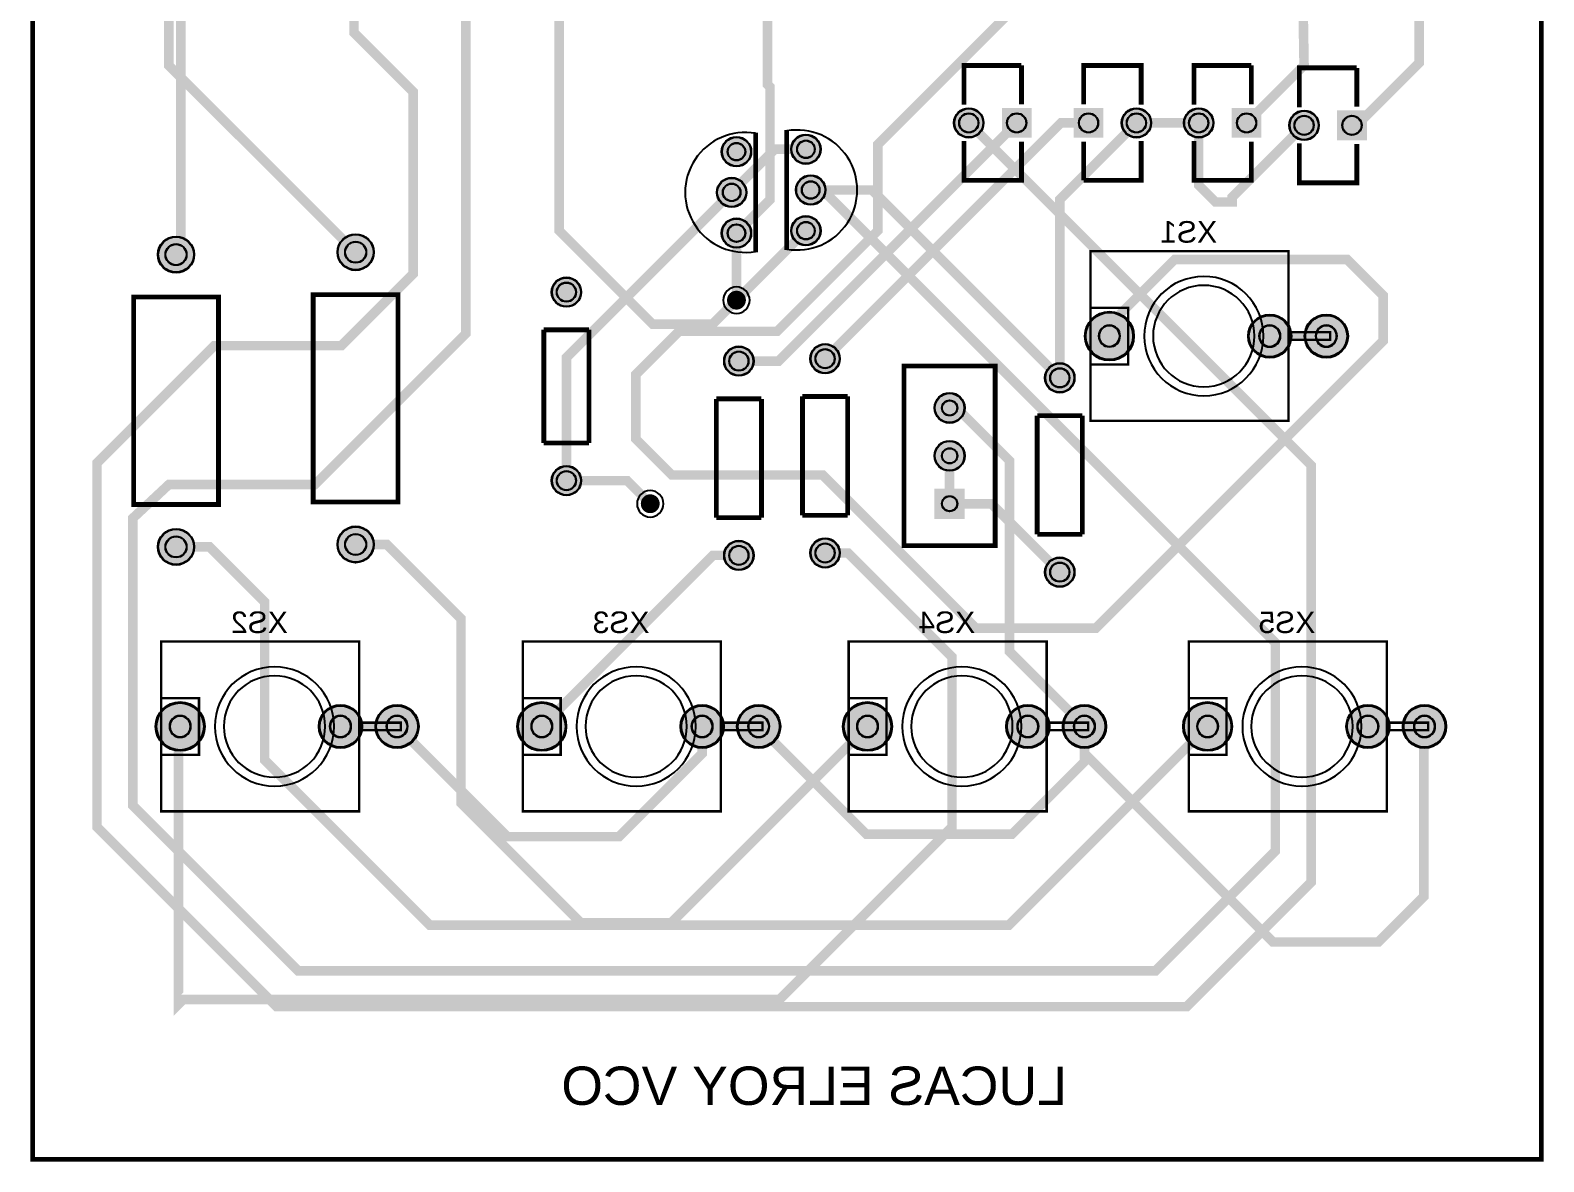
# Model space of a CAD drawing. Extents: x 4326 to 7485, y -399 to 5910.
# Drawn here: x 4326 to 7485, y -399 to 1963 of the extents above; entities that cross this region are included whole.
import ezdxf

# ---------------------------------------------------------------- set-up
doc = ezdxf.new("R2010")
doc.units = 9
for name, color, linetype, true_color in [('BoardOutLine', 7, 'Continuous', 0xff00ff), ('BottomSilkLayer', 7, 'Continuous', 0x66cc33), ('BottomSolderMaskLayer', 7, 'Continuous', 0xaa00ff), ('Document', 7, 'Continuous', 0xffffff), ('Inner1', 7, 'Continuous', 0x999966), ('Inner2', 7, 'Continuous', 0x008000), ('Multi-Layer', 7, 'Continuous', 0xc0c0c0), ('TopLayer', 7, 'Continuous', 0xff0000), ('TopSilkLayer', 7, 'Continuous', 0xffcc00), ('TopSolderMaskLayer', 7, 'Continuous', 0x800080)]:
    doc.layers.add(name, color=color, linetype=linetype, true_color=true_color)
doc.styles.get("Standard").update_dxf_attribs({"font": 'arial.ttf'})

msp = doc.modelspace()

# ---------------------------------------------------------------- hatches: boundary and pattern name
at = {"layer": 'BottomSolderMaskLayer'}
for points in [[(6254, 1770, 1), (6316, 1770, 1)], [(6416, 1739), (6354, 1739), (6354, 1801), (6416, 1801)], [(6504, 1801), (6566, 1801), (6566, 1739), (6504, 1739)], [(6604, 1770, 1), (6666, 1770, 1)], [(6734, 1770, 1), (6796, 1770, 1)], [(6896, 1739), (6834, 1739), (6834, 1801), (6896, 1801)], [(6954, 1765, 1), (7016, 1765, 1)], [(7116, 1734), (7054, 1734), (7054, 1796), (7116, 1796)], [(5769, 1710, 1), (5831, 1710, 1)], [(5914, 1715, 1), (5976, 1715, 1)], [(5759, 1625, 1), (5821, 1625, 1)], [(5924, 1630, 1), (5986, 1630, 1)], [(5769, 1540, 1), (5831, 1540, 1)], [(5914, 1545, 1), (5976, 1545, 1)], [(4592, 1495.1, 1), (4668, 1495.1, 1)], [(4967, 1500.1, 1), (5043, 1500.1, 1)], [(5414, 1416.8, 1), (5476, 1416.8, 1)], [(6527.4, 1325, 1), (6629.8, 1325, 1)], [(6868, 1325, 1), (6958.6, 1325, 1)], [(6986.1, 1325, 1), (7076.7, 1325, 1)], [(5774, 1272.8, 1), (5836, 1272.8, 1)], [(5954, 1277.8, 1), (6016, 1277.8, 1)], [(6444, 1237.8, 1), (6506, 1237.8, 1)], [(6213.4, 1175, 1), (6276.6, 1175, 1)], [(6213.4, 1075, 1), (6276.6, 1075, 1)], [(5414, 1023.2, 1), (5476, 1023.2, 1)], [(6213.4, 943.4), (6213.4, 1006.6), (6276.6, 1006.6), (6276.6, 943.4)], [(4592, 884.9, 1), (4668, 884.9, 1)], [(4967, 889.9, 1), (5043, 889.9, 1)], [(5774, 867.2, 1), (5836, 867.2, 1)], [(5954, 872.2, 1), (6016, 872.2, 1)], [(6444, 832.2, 1), (6506, 832.2, 1)], [(4587.4, 510, 1), (4689.8, 510, 1)], [(4928, 510, 1), (5018.6, 510, 1)], [(5046.1, 510, 1), (5136.7, 510, 1)], [(5342.4, 510, 1), (5444.8, 510, 1)], [(5683, 510, 1), (5773.6, 510, 1)], [(5801.1, 510, 1), (5891.7, 510, 1)], [(6022.4, 510, 1), (6124.8, 510, 1)], [(6363, 510, 1), (6453.6, 510, 1)], [(6481.1, 510, 1), (6571.7, 510, 1)], [(6732.4, 510, 1), (6834.8, 510, 1)], [(7073, 510, 1), (7163.6, 510, 1)], [(7191.1, 510, 1), (7281.7, 510, 1)]]:
    msp.add_hatch(color=256, dxfattribs=at).paths.add_polyline_path(points)
at = {"layer": 'Multi-Layer'}
for points in [[(6255, 1770, 1), (6315, 1770, 1)], [(6415, 1740), (6355, 1740), (6355, 1800), (6415, 1800)], [(6505, 1800), (6565, 1800), (6565, 1740), (6505, 1740)], [(6605, 1770, 1), (6665, 1770, 1)], [(6735, 1770, 1), (6795, 1770, 1)], [(6895, 1740), (6835, 1740), (6835, 1800), (6895, 1800)], [(6955, 1765, 1), (7015, 1765, 1)], [(7115, 1735), (7055, 1735), (7055, 1795), (7115, 1795)], [(5770, 1710, 1), (5830, 1710, 1)], [(5915, 1715, 1), (5975, 1715, 1)], [(5760, 1625, 1), (5820, 1625, 1)], [(5925, 1630, 1), (5985, 1630, 1)], [(5770, 1540, 1), (5830, 1540, 1)], [(5915, 1545, 1), (5975, 1545, 1)], [(4593, 1495.1, 1), (4667, 1495.1, 1)], [(4968, 1500.1, 1), (5042, 1500.1, 1)], [(5415, 1416.8, 1), (5475, 1416.8, 1)], [(6529.4, 1325, 1), (6627.8, 1325, 1)], [(6870, 1325, 1), (6956.6, 1325, 1)], [(6988.1, 1325, 1), (7074.7, 1325, 1)], [(5775, 1272.8, 1), (5835, 1272.8, 1)], [(5955, 1277.8, 1), (6015, 1277.8, 1)], [(6445, 1237.8, 1), (6505, 1237.8, 1)], [(6214.4, 1175, 1), (6275.6, 1175, 1)], [(6214.4, 1075, 1), (6275.6, 1075, 1)], [(5415, 1023.2, 1), (5475, 1023.2, 1)], [(6214.4, 944.4), (6214.4, 1005.6), (6275.6, 1005.6), (6275.6, 944.4)], [(4593, 884.9, 1), (4667, 884.9, 1)], [(4968, 889.9, 1), (5042, 889.9, 1)], [(5775, 867.2, 1), (5835, 867.2, 1)], [(5955, 872.2, 1), (6015, 872.2, 1)], [(6445, 832.2, 1), (6505, 832.2, 1)], [(4589.4, 510, 1), (4687.8, 510, 1)], [(4930, 510, 1), (5016.6, 510, 1)], [(5048.1, 510, 1), (5134.7, 510, 1)], [(5344.4, 510, 1), (5442.8, 510, 1)], [(5685, 510, 1), (5771.6, 510, 1)], [(5803.1, 510, 1), (5889.7, 510, 1)], [(6024.4, 510, 1), (6122.8, 510, 1)], [(6365, 510, 1), (6451.6, 510, 1)], [(6483.1, 510, 1), (6569.7, 510, 1)], [(6734.4, 510, 1), (6832.8, 510, 1)], [(7075, 510, 1), (7161.6, 510, 1)], [(7193.1, 510, 1), (7279.7, 510, 1)]]:
    msp.add_hatch(color=256, dxfattribs=at).paths.add_polyline_path(points)
at = {"layer": 'TopLayer'}
for points in [[(5780.3, 1400), (5780.5, 1402.4), (5780.9, 1404.7), (5781.6, 1407), (5782.6, 1409.2), (5783.8, 1411.2), (5785.3, 1413), (5786.9, 1414.7), (5788.8, 1416.2), (5790.8, 1417.4), (5793, 1418.4), (5795.3, 1419.1), (5797.6, 1419.5), (5800, 1419.7), (5800, 1419.7), (5802.4, 1419.5), (5804.7, 1419.1), (5807, 1418.4), (5809.2, 1417.4), (5811.2, 1416.2), (5813.1, 1414.7), (5814.7, 1413), (5816.2, 1411.2), (5817.4, 1409.2), (5818.4, 1407), (5819.1, 1404.7), (5819.5, 1402.4), (5819.7, 1400), (5819.7, 1400), (5819.5, 1397.6), (5819.1, 1395.3), (5818.4, 1393), (5817.4, 1390.8), (5816.2, 1388.8), (5814.7, 1387), (5813.1, 1385.3), (5811.2, 1383.8), (5809.2, 1382.6), (5807, 1381.6), (5804.7, 1380.9), (5802.4, 1380.5), (5800, 1380.3), (5800, 1380.3), (5797.6, 1380.5), (5795.3, 1380.9), (5793, 1381.6), (5790.8, 1382.6), (5788.8, 1383.8), (5786.9, 1385.3), (5785.3, 1387), (5783.8, 1388.8), (5782.6, 1390.8), (5781.6, 1393), (5780.9, 1395.3), (5780.5, 1397.6), (5780.3, 1400)], [(5600.3, 975), (5600.5, 977.4), (5600.9, 979.7), (5601.6, 982), (5602.6, 984.2), (5603.8, 986.2), (5605.3, 988), (5606.9, 989.7), (5608.8, 991.2), (5610.8, 992.4), (5613, 993.4), (5615.3, 994.1), (5617.6, 994.5), (5620, 994.7), (5620, 994.7), (5622.4, 994.5), (5624.7, 994.1), (5627, 993.4), (5629.2, 992.4), (5631.2, 991.2), (5633.1, 989.7), (5634.7, 988), (5636.2, 986.2), (5637.4, 984.2), (5638.4, 982), (5639.1, 979.7), (5639.5, 977.4), (5639.7, 975), (5639.7, 975), (5639.5, 972.6), (5639.1, 970.3), (5638.4, 968), (5637.4, 965.8), (5636.2, 963.8), (5634.7, 962), (5633.1, 960.3), (5631.2, 958.8), (5629.2, 957.6), (5627, 956.6), (5624.7, 955.9), (5622.4, 955.5), (5620, 955.3), (5620, 955.3), (5617.6, 955.5), (5615.3, 955.9), (5613, 956.6), (5610.8, 957.6), (5608.8, 958.8), (5606.9, 960.3), (5605.3, 962), (5603.8, 963.8), (5602.6, 965.8), (5601.6, 968), (5600.9, 970.3), (5600.5, 972.6), (5600.3, 975)]]:
    msp.add_hatch(color=256, dxfattribs=at).paths.add_polyline_path(points)
at = {"layer": 'TopSolderMaskLayer'}
for points in [[(6254, 1770, 1), (6316, 1770, 1)], [(6416, 1739), (6354, 1739), (6354, 1801), (6416, 1801)], [(6504, 1801), (6566, 1801), (6566, 1739), (6504, 1739)], [(6604, 1770, 1), (6666, 1770, 1)], [(6734, 1770, 1), (6796, 1770, 1)], [(6896, 1739), (6834, 1739), (6834, 1801), (6896, 1801)], [(6954, 1765, 1), (7016, 1765, 1)], [(7116, 1734), (7054, 1734), (7054, 1796), (7116, 1796)], [(5769, 1710, 1), (5831, 1710, 1)], [(5914, 1715, 1), (5976, 1715, 1)], [(5759, 1625, 1), (5821, 1625, 1)], [(5924, 1630, 1), (5986, 1630, 1)], [(5769, 1540, 1), (5831, 1540, 1)], [(5914, 1545, 1), (5976, 1545, 1)], [(4592, 1495.1, 1), (4668, 1495.1, 1)], [(4967, 1500.1, 1), (5043, 1500.1, 1)], [(5414, 1416.8, 1), (5476, 1416.8, 1)], [(6527.4, 1325, 1), (6629.8, 1325, 1)], [(6868, 1325, 1), (6958.6, 1325, 1)], [(6986.1, 1325, 1), (7076.7, 1325, 1)], [(5774, 1272.8, 1), (5836, 1272.8, 1)], [(5954, 1277.8, 1), (6016, 1277.8, 1)], [(6444, 1237.8, 1), (6506, 1237.8, 1)], [(6213.4, 1175, 1), (6276.6, 1175, 1)], [(6213.4, 1075, 1), (6276.6, 1075, 1)], [(5414, 1023.2, 1), (5476, 1023.2, 1)], [(6213.4, 943.4), (6213.4, 1006.6), (6276.6, 1006.6), (6276.6, 943.4)], [(4592, 884.9, 1), (4668, 884.9, 1)], [(4967, 889.9, 1), (5043, 889.9, 1)], [(5774, 867.2, 1), (5836, 867.2, 1)], [(5954, 872.2, 1), (6016, 872.2, 1)], [(6444, 832.2, 1), (6506, 832.2, 1)], [(4587.4, 510, 1), (4689.8, 510, 1)], [(4928, 510, 1), (5018.6, 510, 1)], [(5046.1, 510, 1), (5136.7, 510, 1)], [(5342.4, 510, 1), (5444.8, 510, 1)], [(5683, 510, 1), (5773.6, 510, 1)], [(5801.1, 510, 1), (5891.7, 510, 1)], [(6022.4, 510, 1), (6124.8, 510, 1)], [(6363, 510, 1), (6453.6, 510, 1)], [(6481.1, 510, 1), (6571.7, 510, 1)], [(6732.4, 510, 1), (6834.8, 510, 1)], [(7073, 510, 1), (7163.6, 510, 1)], [(7191.1, 510, 1), (7281.7, 510, 1)]]:
    msp.add_hatch(color=256, dxfattribs=at).paths.add_polyline_path(points)

# ---------------------------------------------------------------- linework, layer by layer
at = {"layer": 'BoardOutLine', "const_width": 10}
msp.add_lwpolyline([(4330.7, 5905.5), (7480.3, 5905.5), (7480.3, -393.7), (4330.7, -393.7), (4330.7, 5905.5)], close=True, dxfattribs=at)
at = {"layer": 'BottomSilkLayer', "const_width": 5}
for points in [[(6539.2, 1147.8), (6952.6, 1147.8), (6952.6, 1317.1), (6952.6, 1502.2), (6539.2, 1502.2), (6539.2, 1384.1), (6539.2, 1265.9), (6539.2, 1147.8)], [(4599.2, 332.8), (5012.6, 332.8), (5012.6, 502.1), (5012.6, 687.2), (4599.2, 687.2), (4599.2, 569.1), (4599.2, 450.9), (4599.2, 332.8)], [(5354.2, 332.8), (5767.6, 332.8), (5767.6, 502.1), (5767.6, 687.2), (5354.2, 687.2), (5354.2, 569.1), (5354.2, 450.9), (5354.2, 332.8)], [(6034.2, 332.8), (6447.6, 332.8), (6447.6, 502.1), (6447.6, 687.2), (6034.2, 687.2), (6034.2, 569.1), (6034.2, 450.9), (6034.2, 332.8)], [(6744.2, 332.8), (7157.6, 332.8), (7157.6, 502.1), (7157.6, 687.2), (6744.2, 687.2), (6744.2, 569.1), (6744.2, 450.9), (6744.2, 332.8)]]:
    msp.add_lwpolyline(points, close=True, dxfattribs=at)
for points in [[(6539.2, 1384.1), (6618, 1384.1), (6618, 1265.9), (6539.2, 1265.9)], [(6956.6, 1332.9), (7039.2, 1332.9), (7039.2, 1317.1), (6952.6, 1317.1)], [(4599.2, 569.1), (4678, 569.1), (4678, 450.9), (4599.2, 450.9)], [(5354.2, 569.1), (5433, 569.1), (5433, 450.9), (5354.2, 450.9)], [(6034.2, 569.1), (6113, 569.1), (6113, 450.9), (6034.2, 450.9)], [(6744.2, 569.1), (6823, 569.1), (6823, 450.9), (6744.2, 450.9)], [(5016.6, 517.9), (5099.2, 517.9), (5099.2, 502.1), (5012.6, 502.1)], [(5771.6, 517.9), (5854.2, 517.9), (5854.2, 502.1), (5767.6, 502.1)], [(6451.6, 517.9), (6534.2, 517.9), (6534.2, 502.1), (6447.6, 502.1)], [(7161.6, 517.9), (7244.2, 517.9), (7244.2, 502.1), (7157.6, 502.1)]]:
    msp.add_lwpolyline(points, dxfattribs=at)
at = {"layer": 'BottomSilkLayer'}
for centre, radius, start in [((6775.6, 1325), 124.5, 270.0713), ((6775.6, 1325), 105.9, 270.0703), ((4835.6, 510), 124.5, 270.0713), ((5590.6, 510), 124.5, 270.0713), ((6270.6, 510), 124.5, 270.0713), ((6980.6, 510), 124.5, 270.0713), ((4835.6, 510), 105.9, 270.0703), ((5590.6, 510), 105.9, 270.0703), ((6270.6, 510), 105.9, 270.0703), ((6980.6, 510), 105.9, 270.0703)]:
    msp.add_arc(centre, radius, start, 270, dxfattribs=at)
at = {"layer": 'BottomSolderMaskLayer'}
for points in [[(6556.1, 1325), (6556.1, 1325)], [(6601.1, 1325), (6601.1, 1325)], [(6890.6, 1325), (6890.6, 1325)], [(6935.9, 1325), (6935.9, 1325)], [(7008.7, 1325), (7008.7, 1325)], [(7054, 1325), (7054, 1325)], [(4616.1, 510), (4616.1, 510)], [(4661.1, 510), (4661.1, 510)], [(4950.6, 510), (4950.6, 510)], [(4995.9, 510), (4995.9, 510)], [(5068.7, 510), (5068.7, 510)], [(5114, 510), (5114, 510)], [(5371.1, 510), (5371.1, 510)], [(5416.1, 510), (5416.1, 510)], [(5705.6, 510), (5705.6, 510)], [(5750.9, 510), (5750.9, 510)], [(5823.7, 510), (5823.7, 510)], [(5869, 510), (5869, 510)], [(6051.1, 510), (6051.1, 510)], [(6096.1, 510), (6096.1, 510)], [(6385.6, 510), (6385.6, 510)], [(6430.9, 510), (6430.9, 510)], [(6503.7, 510), (6503.7, 510)], [(6549, 510), (6549, 510)], [(6761.1, 510), (6761.1, 510)], [(6806.1, 510), (6806.1, 510)], [(7095.6, 510), (7095.6, 510)], [(7140.9, 510), (7140.9, 510)], [(7213.7, 510), (7213.7, 510)], [(7259, 510), (7259, 510)]]:
    msp.add_lwpolyline(points, close=True, dxfattribs=at)
for centre, radius in [((6285, 1770), 31), ((6635, 1770), 31), ((6765, 1770), 31), ((6285, 1770), 20.3), ((6385, 1770), 20.3), ((6535, 1770), 20.3), ((6635, 1770), 20.3), ((6765, 1770), 20.3), ((6865, 1770), 20.3), ((6985, 1765), 31), ((6985, 1765), 20.3), ((7085, 1765), 20.3), ((5800, 1710), 31), ((5945, 1715), 31), ((5800, 1710), 18.6), ((5945, 1715), 18.6), ((5790, 1625), 31), ((5790, 1625), 18.6), ((5955, 1630), 31), ((5955, 1630), 18.6), ((5800, 1540), 31), ((5800, 1540), 18.6), ((5945, 1545), 31), ((5945, 1545), 18.6), ((4630, 1495.1), 38), ((4630, 1495.1), 22.2), ((5005, 1500.1), 38), ((5005, 1500.1), 22.2), ((5445, 1416.8), 31), ((5445, 1416.8), 20.3), ((6578.6, 1325), 51.2), ((6913.3, 1325), 45.3), ((7031.4, 1325), 45.3), ((5805, 1272.8), 31), ((5985, 1277.8), 31), ((5985, 1277.8), 20.3), ((5805, 1272.8), 20.3), ((6475, 1237.8), 31), ((6475, 1237.8), 20.3), ((6245, 1175), 31.6), ((6245, 1175), 16.1), ((6245, 1075), 31.6), ((6245, 1075), 16.1), ((5445, 1023.2), 31), ((5445, 1023.2), 20.3), ((6245, 975), 16.1), ((4630, 884.9), 38), ((5005, 889.9), 38), ((4630, 884.9), 22.2), ((5005, 889.9), 22.2), ((5805, 867.2), 31), ((5805, 867.2), 20.3), ((5985, 872.2), 31), ((5985, 872.2), 20.3), ((6475, 832.2), 31), ((6475, 832.2), 20.3), ((4638.6, 510), 51.2), ((4973.3, 510), 45.3), ((5091.4, 510), 45.3), ((5393.6, 510), 51.2), ((5728.3, 510), 45.3), ((5846.4, 510), 45.3), ((6073.6, 510), 51.2), ((6408.3, 510), 45.3), ((6526.4, 510), 45.3), ((6783.6, 510), 51.2), ((7118.3, 510), 45.3), ((7236.4, 510), 45.3)]:
    msp.add_circle(centre, radius, dxfattribs=at)
for centre, radius, start, end in [((6578.6, 1325), 22.5, 360, 180), ((6913.3, 1325), 22.6, 360, 180), ((7031.4, 1325), 22.6, 360, 180), ((6578.6, 1325), 22.5, 180, 360), ((6913.3, 1325), 22.6, 180, 360), ((7031.4, 1325), 22.6, 180, 360), ((4638.6, 510), 22.5, 360, 180), ((4638.6, 510), 22.5, 180, 360), ((4973.3, 510), 22.6, 360, 180), ((4973.3, 510), 22.6, 180, 360), ((5091.4, 510), 22.6, 360, 180), ((5091.4, 510), 22.6, 180, 360), ((5393.6, 510), 22.5, 360, 180), ((5393.6, 510), 22.5, 180, 360), ((5728.3, 510), 22.6, 360, 180), ((5728.3, 510), 22.6, 180, 360), ((5846.4, 510), 22.6, 360, 180), ((5846.4, 510), 22.6, 180, 360), ((6073.6, 510), 22.5, 360, 180), ((6073.6, 510), 22.5, 180, 360), ((6408.3, 510), 22.6, 360, 180), ((6408.3, 510), 22.6, 180, 360), ((6526.4, 510), 22.6, 360, 180), ((6526.4, 510), 22.6, 180, 360), ((6783.6, 510), 22.5, 360, 180), ((6783.6, 510), 22.5, 180, 360), ((7118.3, 510), 22.6, 360, 180), ((7118.3, 510), 22.6, 180, 360), ((7236.4, 510), 22.6, 360, 180), ((7236.4, 510), 22.6, 180, 360)]:
    msp.add_arc(centre, radius, start, end, dxfattribs=at)
at = {"layer": 'Document'}
for centre in [(5800, 1399.9), (5620, 974.9)]:
    msp.add_arc(centre, 27.6, 0.1455, 359.8545, dxfattribs=at)
at = {"layer": 'Inner1', "const_width": 20}
for points in [[(4630, 1495.1), (4640, 1505.1), (4640, 3430), (4985, 3775), (5745, 3775)], [(6865, 1770), (6985, 1890), (6971.9, 2655), (6761.9, 2865)], [(6591.6, 2060), (6430, 2060), (6095, 1725), (6095, 1545), (5885, 1335), (5680, 1335), (5590, 1245), (5590, 1110), (5665, 1035), (5980, 1035), (6300, 715), (6550, 715), (7150, 1315), (7150, 1410), (7075, 1485), (6715, 1485), (6578.6, 1348.6), (6578.6, 1325)], [(7225, 2012.2), (7225, 1895), (7095, 1765), (7085, 1765)], [(5805, 1272.8), (5887.8, 1272.8), (6385, 1770)], [(5985, 1277.8), (6477.2, 1770), (6535, 1770)], [(6475, 1237.8), (6475, 1610), (6635, 1770)], [(6765, 1770), (6765, 1640), (6800, 1605), (6835, 1605), (6835, 1615), (6985, 1765)], [(5945, 1715), (5880, 1715), (5790, 1625)], [(5445, 1023.2), (5445, 1280), (5790, 1625)], [(7031.4, 1325), (6913.3, 1325)], [(6245, 1075), (6245, 975)], [(6475, 832.2), (6332.2, 975), (6245, 975)], [(6073.6, 510), (5663.6, 100), (5475, 100), (5225, 350), (5225, 735), (5070.1, 889.9), (5005, 889.9)], [(4638.6, 510), (4635, 506.4), (4635, -70), (4645, -60), (5890, -60), (6250, 300), (6250, 655), (6032.8, 872.2), (5985, 872.2)], [(5393.6, 510), (5750.9, 867.2), (5805, 867.2)], [(5091.4, 510), (4973.3, 510)], [(5728.3, 510), (5846.4, 510)], [(7236.4, 510), (7235, 508.6), (7235, 155), (7140, 60), (6920, 60), (6526.4, 453.6), (6526.4, 510)]]:
    msp.add_lwpolyline(points, dxfattribs=at)
at = {"layer": 'Inner2', "const_width": 20}
for points in [[(5005, 1500.1), (4615, 1890.1), (4615, 3605), (4920, 3910), (5165, 3910), (5630, 4375), (5745, 4375)], [(5945, 1545), (5750, 1350), (5625, 1350), (5430, 1545), (5430, 2662.2)], [(5800, 1540), (5870, 1610), (5870, 1845), (5865, 1850), (5865, 2235), (6055, 2425), (6055, 2440)], [(6285, 1770), (7000, 1055), (7000, 185), (6740, -75), (4840, -75), (4465, 300), (4465, 1060), (4710, 1305), (4975, 1305), (5125, 1455), (5125, 1835), (5001.6, 1958.4), (5001.6, 2055)], [(5198.4, 2055), (5235, 2018.4), (5235, 1330), (4920, 1015), (4615, 1015), (4540, 945), (4540, 345), (4885, 0), (6675, 0), (6925, 250), (6925, 685), (5980, 1630), (5955, 1630)], [(6635, 1770), (6765, 1770)], [(6475, 1237.8), (6082.8, 1630), (5955, 1630)], [(6526.4, 510), (6370, 666.4), (6370, 1065), (6260, 1175), (6245, 1175)], [(6783.6, 510), (6368.6, 95), (5160, 95), (4815, 440), (4815, 770), (4700.1, 884.9), (4630, 884.9)], [(5091.4, 510), (5321.4, 280), (5555, 280), (5728.3, 453.3), (5728.3, 510)], [(5846.4, 510), (5728.3, 510)], [(5846.4, 510), (6071.4, 285), (6375, 285), (6526.4, 436.4), (6526.4, 510)]]:
    msp.add_lwpolyline(points, dxfattribs=at)
at = {"layer": 'Multi-Layer'}
for points in [[(6557, 1325), (6557, 1325)], [(6600.3, 1325), (6600.3, 1325)], [(6891.6, 1325), (6891.6, 1325)], [(6934.9, 1325), (6934.9, 1325)], [(7009.7, 1325), (7009.7, 1325)], [(7053, 1325), (7053, 1325)], [(4617, 510), (4617, 510)], [(4660.3, 510), (4660.3, 510)], [(4951.6, 510), (4951.6, 510)], [(4994.9, 510), (4994.9, 510)], [(5069.7, 510), (5069.7, 510)], [(5113, 510), (5113, 510)], [(5372, 510), (5372, 510)], [(5415.3, 510), (5415.3, 510)], [(5706.6, 510), (5706.6, 510)], [(5749.9, 510), (5749.9, 510)], [(5824.7, 510), (5824.7, 510)], [(5868, 510), (5868, 510)], [(6052, 510), (6052, 510)], [(6095.3, 510), (6095.3, 510)], [(6386.6, 510), (6386.6, 510)], [(6429.9, 510), (6429.9, 510)], [(6504.7, 510), (6504.7, 510)], [(6548, 510), (6548, 510)], [(6762, 510), (6762, 510)], [(6805.3, 510), (6805.3, 510)], [(7096.6, 510), (7096.6, 510)], [(7139.9, 510), (7139.9, 510)], [(7214.7, 510), (7214.7, 510)], [(7258, 510), (7258, 510)]]:
    msp.add_lwpolyline(points, close=True, dxfattribs=at)
for centre, radius in [((6285, 1770), 30), ((6285, 1770), 19.7), ((6385, 1770), 19.7), ((6535, 1770), 19.7), ((6635, 1770), 30), ((6635, 1770), 19.7), ((6765, 1770), 30), ((6765, 1770), 19.7), ((6865, 1770), 19.7), ((6985, 1765), 30), ((6985, 1765), 19.7), ((7085, 1765), 19.7), ((5800, 1710), 30), ((5945, 1715), 30), ((5800, 1710), 18), ((5945, 1715), 18), ((5790, 1625), 30), ((5790, 1625), 18), ((5955, 1630), 30), ((5955, 1630), 18), ((5800, 1540), 30), ((5800, 1540), 18), ((5945, 1545), 30), ((5945, 1545), 18), ((4630, 1495.1), 37), ((4630, 1495.1), 21.7), ((5005, 1500.1), 37), ((5005, 1500.1), 21.7), ((5445, 1416.8), 30), ((5445, 1416.8), 19.7), ((6578.6, 1325), 49.2), ((6913.3, 1325), 43.3), ((7031.4, 1325), 43.3), ((5805, 1272.8), 30), ((5985, 1277.8), 30), ((5985, 1277.8), 19.7), ((5805, 1272.8), 19.7), ((6475, 1237.8), 30), ((6475, 1237.8), 19.7), ((6245, 1175), 30.6), ((6245, 1175), 15.6), ((6245, 1075), 30.6), ((6245, 1075), 15.6), ((5445, 1023.2), 30), ((5445, 1023.2), 19.7), ((6245, 975), 15.6), ((4630, 884.9), 37), ((5005, 889.9), 37), ((4630, 884.9), 21.7), ((5005, 889.9), 21.7), ((5805, 867.2), 30), ((5805, 867.2), 19.7), ((5985, 872.2), 30), ((5985, 872.2), 19.7), ((6475, 832.2), 30), ((6475, 832.2), 19.7), ((4638.6, 510), 49.2), ((4973.3, 510), 43.3), ((5091.4, 510), 43.3), ((5393.6, 510), 49.2), ((5728.3, 510), 43.3), ((5846.4, 510), 43.3), ((6073.6, 510), 49.2), ((6408.3, 510), 43.3), ((6526.4, 510), 43.3), ((6783.6, 510), 49.2), ((7118.3, 510), 43.3), ((7236.4, 510), 43.3)]:
    msp.add_circle(centre, radius, dxfattribs=at)
for centre, start, end in [((6578.6, 1325), 360, 180), ((6913.3, 1325), 360, 180), ((7031.4, 1325), 360, 180), ((6578.6, 1325), 180, 360), ((6913.3, 1325), 180, 360), ((7031.4, 1325), 180, 360), ((4638.6, 510), 360, 180), ((4638.6, 510), 180, 360), ((4973.3, 510), 360, 180), ((4973.3, 510), 180, 360), ((5091.4, 510), 360, 180), ((5091.4, 510), 180, 360), ((5393.6, 510), 360, 180), ((5393.6, 510), 180, 360), ((5728.3, 510), 360, 180), ((5728.3, 510), 180, 360), ((5846.4, 510), 360, 180), ((5846.4, 510), 180, 360), ((6073.6, 510), 360, 180), ((6073.6, 510), 180, 360), ((6408.3, 510), 360, 180), ((6408.3, 510), 180, 360), ((6526.4, 510), 360, 180), ((6526.4, 510), 180, 360), ((6783.6, 510), 360, 180), ((6783.6, 510), 180, 360), ((7118.3, 510), 360, 180), ((7118.3, 510), 180, 360), ((7236.4, 510), 360, 180), ((7236.4, 510), 180, 360)]:
    msp.add_arc(centre, 21.6, start, end, dxfattribs=at)
at = {"layer": 'TopLayer', "const_width": 20}
for points in [[(5800, 1400), (5800, 1540)], [(5445, 1023.2), (5571.9, 1023.2), (5620, 975)]]:
    msp.add_lwpolyline(points, dxfattribs=at)
at = {"layer": 'TopSilkLayer', "const_width": 10}
for points in [[(6395, 1890), (6275, 1890), (6275, 1807.8)], [(6395, 1809.1), (6395, 1890)], [(6645, 1807.8), (6645, 1890), (6525, 1890), (6525, 1809.1)], [(6875, 1890), (6755, 1890), (6755, 1807.8)], [(6875, 1809.1), (6875, 1890)], [(7095, 1885), (6975, 1885), (6975, 1802.8)], [(7095, 1804.1), (7095, 1885)], [(5840, 1500), (5840, 1625), (5840, 1750)], [(5905, 1755), (5905, 1630), (5905, 1505)], [(6275, 1732.2), (6275, 1650), (6395, 1650), (6395, 1730.9)], [(6525, 1650), (6645, 1650), (6645, 1732.2)], [(6525, 1730.9), (6525, 1650)], [(6755, 1732.2), (6755, 1650), (6875, 1650), (6875, 1730.9)], [(6975, 1727.2), (6975, 1645), (7095, 1645), (7095, 1725.9)], [(5397.8, 1101.9), (5397.8, 1338.1)], [(5397.8, 1338.1), (5492.2, 1338.1)], [(5492.2, 1101.9), (5492.2, 1338.1)], [(5937.8, 951), (5937.8, 1199)], [(5937.8, 1199), (6032.2, 1199)], [(6032.2, 1199), (6032.2, 951)], [(5757.8, 946), (5757.8, 1194)], [(5757.8, 1194), (5852.2, 1194)], [(5852.2, 1194), (5852.2, 946)], [(6427.8, 911), (6427.8, 1159)], [(6427.8, 1159), (6522.2, 1159)], [(6522.2, 1159), (6522.2, 911)], [(5492.2, 1101.9), (5397.8, 1101.9)], [(5852.2, 946), (5757.8, 946)], [(6032.2, 951), (5937.8, 951)], [(6522.2, 911), (6427.8, 911)]]:
    msp.add_lwpolyline(points, dxfattribs=at)
for points in [[(4718.6, 1406.5), (4718.6, 973.5), (4541.4, 973.5), (4541.4, 1406.5), (4718.6, 1406.5)], [(5093.6, 1411.5), (5093.6, 978.5), (4916.4, 978.5), (4916.4, 1411.5), (5093.6, 1411.5)], [(6149.9, 887.4), (6149.9, 1262.6), (6340.1, 1262.6), (6340.1, 887.4), (6149.9, 887.4)]]:
    msp.add_lwpolyline(points, close=True, dxfattribs=at)
at = {"layer": 'TopSilkLayer'}
for centre, start, end in [((5818.1, 1625), 80.0433, 279.9618), ((5926.9, 1630), 260.0433, 99.9618)]:
    msp.add_arc(centre, 125.2, start, end, dxfattribs=at)
at = {"layer": 'TopSolderMaskLayer'}
for points in [[(6556.1, 1325), (6556.1, 1325)], [(6601.1, 1325), (6601.1, 1325)], [(6890.6, 1325), (6890.6, 1325)], [(6935.9, 1325), (6935.9, 1325)], [(7008.7, 1325), (7008.7, 1325)], [(7054, 1325), (7054, 1325)], [(4616.1, 510), (4616.1, 510)], [(4661.1, 510), (4661.1, 510)], [(4950.6, 510), (4950.6, 510)], [(4995.9, 510), (4995.9, 510)], [(5068.7, 510), (5068.7, 510)], [(5114, 510), (5114, 510)], [(5371.1, 510), (5371.1, 510)], [(5416.1, 510), (5416.1, 510)], [(5705.6, 510), (5705.6, 510)], [(5750.9, 510), (5750.9, 510)], [(5823.7, 510), (5823.7, 510)], [(5869, 510), (5869, 510)], [(6051.1, 510), (6051.1, 510)], [(6096.1, 510), (6096.1, 510)], [(6385.6, 510), (6385.6, 510)], [(6430.9, 510), (6430.9, 510)], [(6503.7, 510), (6503.7, 510)], [(6549, 510), (6549, 510)], [(6761.1, 510), (6761.1, 510)], [(6806.1, 510), (6806.1, 510)], [(7095.6, 510), (7095.6, 510)], [(7140.9, 510), (7140.9, 510)], [(7213.7, 510), (7213.7, 510)], [(7259, 510), (7259, 510)]]:
    msp.add_lwpolyline(points, close=True, dxfattribs=at)
for centre, radius in [((6285, 1770), 31), ((6635, 1770), 31), ((6765, 1770), 31), ((6285, 1770), 20.3), ((6385, 1770), 20.3), ((6535, 1770), 20.3), ((6635, 1770), 20.3), ((6765, 1770), 20.3), ((6865, 1770), 20.3), ((6985, 1765), 31), ((6985, 1765), 20.3), ((7085, 1765), 20.3), ((5800, 1710), 31), ((5945, 1715), 31), ((5800, 1710), 18.6), ((5945, 1715), 18.6), ((5790, 1625), 31), ((5790, 1625), 18.6), ((5955, 1630), 31), ((5955, 1630), 18.6), ((5800, 1540), 31), ((5800, 1540), 18.6), ((5945, 1545), 31), ((5945, 1545), 18.6), ((4630, 1495.1), 38), ((4630, 1495.1), 22.2), ((5005, 1500.1), 38), ((5005, 1500.1), 22.2), ((5445, 1416.8), 31), ((5445, 1416.8), 20.3), ((6578.6, 1325), 51.2), ((6913.3, 1325), 45.3), ((7031.4, 1325), 45.3), ((5805, 1272.8), 31), ((5985, 1277.8), 31), ((5985, 1277.8), 20.3), ((5805, 1272.8), 20.3), ((6475, 1237.8), 31), ((6475, 1237.8), 20.3), ((6245, 1175), 31.6), ((6245, 1175), 16.1), ((6245, 1075), 31.6), ((6245, 1075), 16.1), ((5445, 1023.2), 31), ((5445, 1023.2), 20.3), ((6245, 975), 16.1), ((4630, 884.9), 38), ((5005, 889.9), 38), ((4630, 884.9), 22.2), ((5005, 889.9), 22.2), ((5805, 867.2), 31), ((5805, 867.2), 20.3), ((5985, 872.2), 31), ((5985, 872.2), 20.3), ((6475, 832.2), 31), ((6475, 832.2), 20.3), ((4638.6, 510), 51.2), ((4973.3, 510), 45.3), ((5091.4, 510), 45.3), ((5393.6, 510), 51.2), ((5728.3, 510), 45.3), ((5846.4, 510), 45.3), ((6073.6, 510), 51.2), ((6408.3, 510), 45.3), ((6526.4, 510), 45.3), ((6783.6, 510), 51.2), ((7118.3, 510), 45.3), ((7236.4, 510), 45.3)]:
    msp.add_circle(centre, radius, dxfattribs=at)
for centre, radius, start, end in [((6578.6, 1325), 22.5, 360, 180), ((6913.3, 1325), 22.6, 360, 180), ((7031.4, 1325), 22.6, 360, 180), ((6578.6, 1325), 22.5, 180, 360), ((6913.3, 1325), 22.6, 180, 360), ((7031.4, 1325), 22.6, 180, 360), ((4638.6, 510), 22.5, 360, 180), ((4638.6, 510), 22.5, 180, 360), ((4973.3, 510), 22.6, 360, 180), ((4973.3, 510), 22.6, 180, 360), ((5091.4, 510), 22.6, 360, 180), ((5091.4, 510), 22.6, 180, 360), ((5393.6, 510), 22.5, 360, 180), ((5393.6, 510), 22.5, 180, 360), ((5728.3, 510), 22.6, 360, 180), ((5728.3, 510), 22.6, 180, 360), ((5846.4, 510), 22.6, 360, 180), ((5846.4, 510), 22.6, 180, 360), ((6073.6, 510), 22.5, 360, 180), ((6073.6, 510), 22.5, 180, 360), ((6408.3, 510), 22.6, 360, 180), ((6408.3, 510), 22.6, 180, 360), ((6526.4, 510), 22.6, 360, 180), ((6526.4, 510), 22.6, 180, 360), ((6783.6, 510), 22.5, 360, 180), ((6783.6, 510), 22.5, 180, 360), ((7118.3, 510), 22.6, 360, 180), ((7118.3, 510), 22.6, 180, 360), ((7236.4, 510), 22.6, 360, 180), ((7236.4, 510), 22.6, 180, 360)]:
    msp.add_arc(centre, radius, start, end, dxfattribs=at)

# ---------------------------------------------------------------- texts
at = {"layer": 'BottomSilkLayer', "text_generation_flag": 2}
for s, height, p in [('XS1', 45, (6803.6, 1520)), ('XS2', 45, (4863.6, 705)), ('XS3', 45, (5618.6, 705)), ('XS4', 45, (6298.6, 705)), ('XS5', 45, (7008.6, 705)), ('LUCAS ELROY VCO', 80, (6490, -280))]:
    msp.add_text(s, height=height, dxfattribs=at).set_placement(p)

doc.saveas('drawing.dxf')
